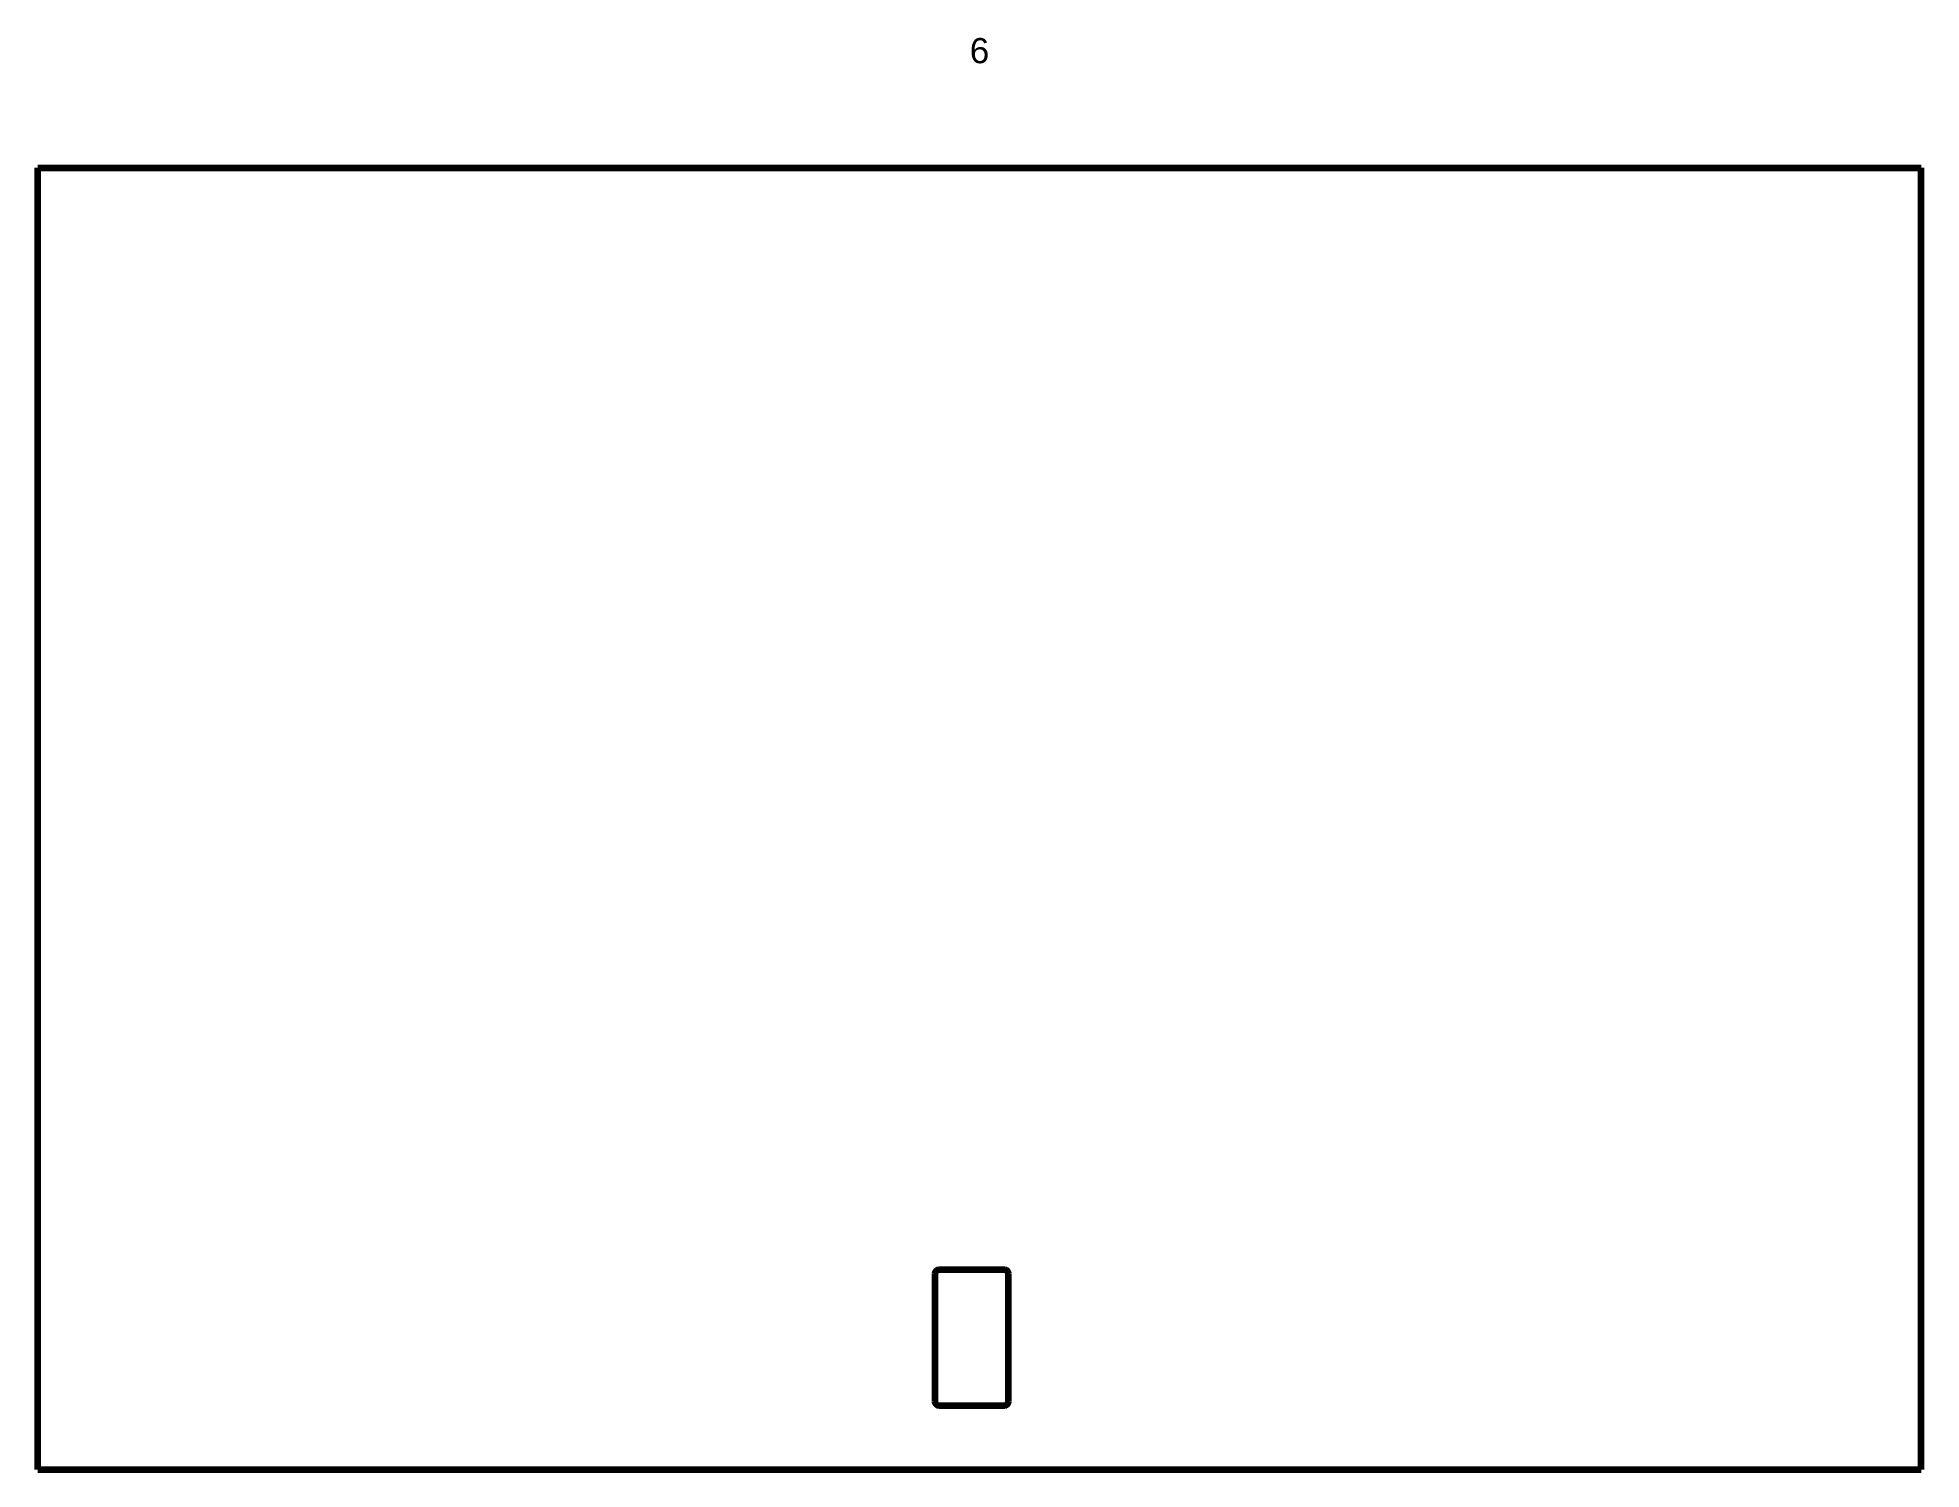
# Model space of a CAD drawing. Header units: inches. Extents: x 0 to 60.8, y 0 to 46.2.
import ezdxf

# ---------------------------------------------------------------- set-up
doc = ezdxf.new("R2010")
doc.units = ezdxf.units.IN
doc.header["$MEASUREMENT"] = 0
doc.layers.get('0').update_dxf_attribs({"linetype": 'CONTINUOUS'})
doc.styles.add('Arial', font='Arial')

msp = doc.modelspace()

# ---------------------------------------------------------------- linework, layer by layer
at = {"color": 7, "lineweight": 90}
for p, q in [((0, 2.0625), (0, 42)), ((0, 42), (60.75, 42)), ((60.75, 0), (60.75, 42)), ((28.9375, 6.3125), (28.9375, 2.1875)), ((31.1875, 6.4375), (29.0625, 6.4375)), ((31.3125, 2.1875), (31.3125, 6.3125)), ((0, 0), (0, 2.0625)), ((29.0625, 2.0625), (31.1875, 2.0625)), ((0, 0), (60.75, 0))]:
    msp.add_line(p, q, dxfattribs=at)
for centre, start, end in [((29.0625, 6.3125), 90, 180), ((31.1875, 6.3125), 0, 90), ((29.0625, 2.1875), 180, 270), ((31.1875, 2.1875), 270, 360)]:
    msp.add_arc(centre, 0.125, start, end, dxfattribs=at)

# ---------------------------------------------------------------- texts
at = {"color": 7, "lineweight": 90, "insert": (30.375, 46.1875), "char_height": 0.8125, "attachment_point": 2, "style": 'Arial'}
msp.add_mtext('6', dxfattribs=at)

doc.saveas('drawing.dxf')
